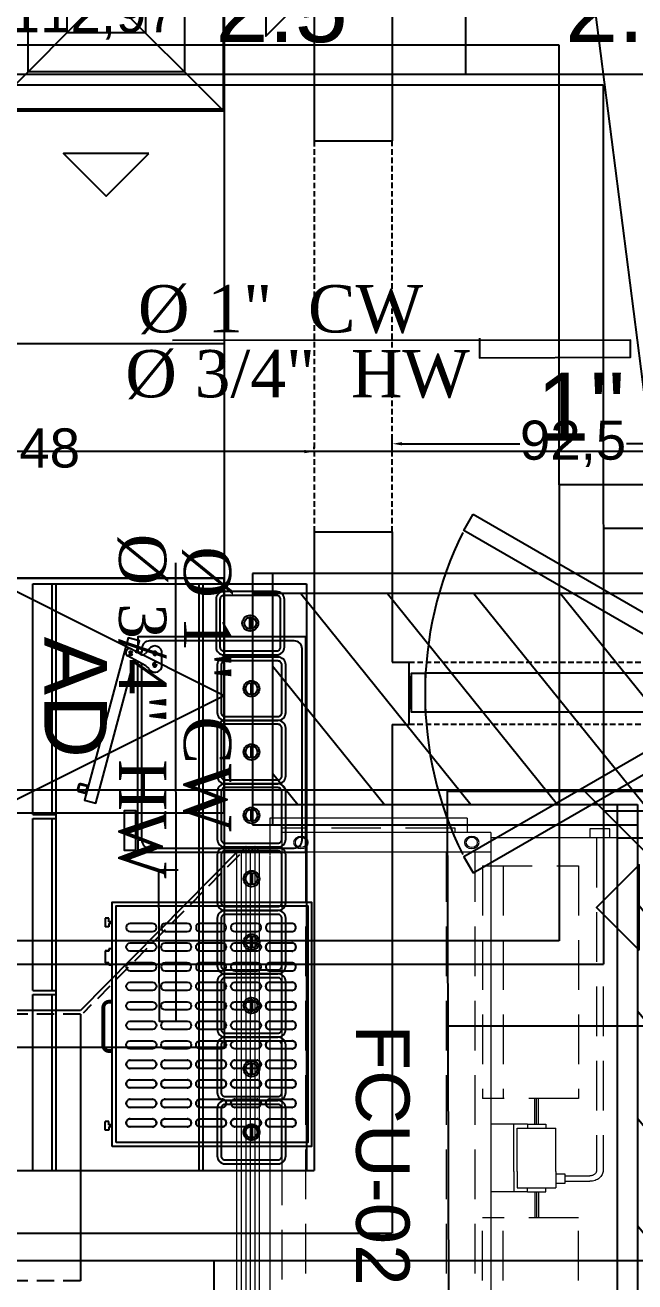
# Model space of a CAD drawing. Extents: x -2975 to 7327, y -1166 to 1029.
# Drawn here: x 851 to 1007, y 193.7 to 515.1 of the extents above; entities that cross this region are included whole.
import ezdxf

# ---------------------------------------------------------------- set-up
doc = ezdxf.new("R2010")
doc.units = 0
doc.header["$PDMODE"] = 34
for name, pattern in [('13032-XHV-L02-550$0$HIDDEN', [190, 127, -63]), ('DASHED', [0.75, 0.5, -0.25]), ('XR-Mince$0$Anchor Stor (Ground Floor Plan ) Xref$2$Retail Building ( Ground Floor ) Xref$0$HIDDEN', [0.375, 0.25, -0.125]), ('XR-Mince$0$B009-010 Leval 04 plans$0$Hidden', [7.14375, 4.7625, -2.38125]), ('XR-Mince$0$SMALLDASH', [0.1, 0.05, -0.05])]:
    doc.linetypes.add(name, pattern=pattern)
for name, color, linetype in [('-08-AC-SCD', 4, 'Continuous'), ('09029-L-BLOCK A0$0$FIN', 2, 'Continuous'), ('E-TEXT-LIGHTING', 7, 'Continuous'), ('HVAC Duct', 5, 'Continuous'), ('M-FIRE FIGHTING-1.5 INCH', 1, 'Continuous'), ('M-FIRE FIGHTING-2 INCH', 1, 'Continuous'), ('M-HVAC-BLUE', 5, 'Continuous'), ('M-PLUMBING-DRAIN-2 INCH', 6, 'Continuous'), ('M-PLUMBING-HWS-0.75 INCH', 1, 'Continuous'), ('XR-Mince$0$ceiling', 149, 'Continuous'), ('XR-Mince$0$EL', 8, 'Continuous'), ('XR-Mince$0$EQUIP', 15, 'Continuous'), ('XR-Mince$0$EQUIP2', 15, 'Continuous'), ('XR-Mince$0$EQUIPMENTS', 15, 'Continuous'), ('XR-Mince$0$fur dashed', 15, 'XR-Mince$0$Anchor Stor (Ground Floor Plan ) Xref$2$Retail Building ( Ground Floor ) Xref$0$HIDDEN'), ('XR-Mince$0$NEW ARCH', 8, 'Continuous'), ('XR-Mince$0$new wall', 8, 'Continuous'), ('XR-Mince$0$TAXT', 8, 'Continuous')]:
    doc.layers.add(name, color=color, linetype=linetype)
for name, color, linetype, lineweight in [('13032-XHV-L02-550$0$H-EQPM', 231, 'Continuous', 20), ('13032-XHV-L02-550$0$H-EQPM-HIDE', 54, '13032-XHV-L02-550$0$HIDDEN', 5), ('H', 7, 'Continuous', 13)]:
    doc.layers.add(name, color=color, linetype=linetype, lineweight=lineweight)
doc.styles.get("Standard").update_dxf_attribs({"font": 'arial.ttf'})
doc.styles.add('Value frame$0$Standard', font='times.ttf')
doc.dimstyles.new('ISO-25', dxfattribs={"dimtxt": 10, "dimasz": 2.5, "dimexe": 1.25, "dimexo": 0.625, "dimtad": 0, "dimtxsty": 'Standard', "dimcen": 2.5, "dimadec": 0, "dimazin": 0, "dimtfac": 1, "dimtix": 1, "dimtmove": 0, "dimatfit": 3, "dimfxl": 1, "dimarcsym": 0})

# ---------------------------------------------------------------- blocks, each defined once
blk = doc.blocks.new('XR-Mince$0$e')
at = {"layer": 'XR-Mince$0$EL'}
for p, q in [((82.4531, 18.3967), (81.5356, 18.3967)), ((82.4531, 18.2967), (81.5356, 18.2967))]:
    blk.add_line(p, q, dxfattribs=at)
for points in [[(81.6585, 18.8031), (82.4531, 18.3444), (82.4292, 18.3031), (81.6347, 18.7618)], [(81.4944, 18.3067), (81.5004, 18.3067), (81.5004, 18.3867), (81.4944, 18.3867)], [(81.5356, 18.3967), (81.5356, 18.2967), (81.5004, 18.2967), (81.5004, 18.3967)], [(81.6585, 17.8857), (82.4531, 18.3444), (82.4292, 18.3857), (81.6347, 17.927)], [(82.4883, 18.3967), (82.4883, 18.2967), (82.4531, 18.2967), (82.4531, 18.3967)], [(82.4883, 18.3067), (82.4944, 18.3067), (82.4944, 18.3867), (82.4883, 18.3867)]]:
    blk.add_lwpolyline(points, close=True, dxfattribs=at)
blk.add_arc((82.4631, 18.3444), 0.9278, 153.6523, 206.3477, dxfattribs=at)
blk = doc.blocks.new('XR-Mince$0$ceiling')
at = {"layer": 'XR-Mince$0$ceiling', "linetype": 'Continuous'}
for p, q in [((-7610.61, -15772.24), (-7430.61, -15772.24)), ((-7610.46, -15832.24), (-7430.46, -15832.24)), ((-7790.31, -15892.24), (-7430.31, -15892.24))]:
    blk.add_line(p, q, dxfattribs=at)
at = {"layer": 'XR-Mince$0$ceiling', "linetype": 'Continuous', "elevation": 0}
blk.add_lwpolyline([(-7667.77, -15510.85), (-7667.77, -15837.75)], dxfattribs=at)
at = {"layer": 'XR-Mince$0$ceiling', "linetype": 'Continuous'}
for points in [[(-8207.77, -15597.75), (-7667.77, -15597.75)], [(-8207.77, -15657.75), (-7667.77, -15657.75)], [(-8207.77, -15717.75), (-7667.77, -15717.75)], [(-7609.7, -16132.69), (-7610.61, -15772.24)], [(-8207.77, -15777.75), (-7667.77, -15777.75)], [(-8207.77, -15837.75), (-7667.77, -15837.75)], [(-7669.7, -16132.84), (-7670.31, -15892.24)]]:
    blk.add_lwpolyline(points, dxfattribs=at)
blk = doc.blocks.new('XR-Mince$0$GN1 6')
for p, q in [((36971.3447, 6519.6987), (36971.3745, 6519.6987)), ((36971.3447, 6519.6946), (36971.3745, 6519.6946))]:
    blk.add_line(p, q)
for points in [[(36971.2986, 6519.6091), (36971.4206, 6519.6091, 0.414214), (36971.4406, 6519.6291), (36971.4406, 6519.7641, 0.414214), (36971.4206, 6519.7841), (36971.2986, 6519.7841, 0.414214), (36971.2786, 6519.7641), (36971.2786, 6519.6291, 0.414214)], [(36971.2986, 6519.6191), (36971.4206, 6519.6191, 0.414214), (36971.4306, 6519.6291), (36971.4306, 6519.7641, 0.414214), (36971.4206, 6519.7741), (36971.2986, 6519.7741, 0.414214), (36971.2886, 6519.7641), (36971.2886, 6519.6291, 0.414214)]]:
    blk.add_lwpolyline(points, format="xyb", close=True)
for radius in [0.0203, 0.0151]:
    blk.add_circle((36971.3596, 6519.6966), radius)
blk = doc.blocks.new('XR-Mince$0$Ref UNC 150')
for p, q in [((104.918, 14.2096, 0), (104.218, 14.2096, 0)), ((104.218, 12.7096, 0), (104.218, 14.2096, 0)), ((104.483, 12.7096, 0), (104.483, 14.2096, 0)), ((104.493, 12.7096, 0), (104.493, 14.2096, 0)), ((104.858, 14.2096, 0), (104.858, 12.7096, 0)), ((104.868, 14.2096, 0), (104.868, 13.7596, 0)), ((104.918, 14.2096, 0), (104.918, 13.7596, 0)), ((104.918, 13.7596, 0), (104.858, 13.7596, 0)), ((104.918, 13.7496, 0), (104.858, 13.7496, 0)), ((104.868, 13.7496, 0), (104.868, 13.3096, 0)), ((104.918, 13.7496, 0), (104.918, 13.3096, 0)), ((104.918, 13.3096, 0), (104.858, 13.3096, 0)), ((104.918, 13.2996, 0), (104.858, 13.2996, 0)), ((104.868, 13.2996, 0), (104.868, 12.7096, 0)), ((104.918, 13.2996, 0), (104.918, 12.7096, 0)), ((104.918, 12.7096, 0), (104.218, 12.7096, 0))]:
    blk.add_line(p, q)
at = {"rotation": 90}
for p in [(6624.055, -36957.2479, 0), (6624.055, -36957.4099, 0), (6624.055, -36957.5719, 0), (6624.055, -36957.7339, 0), (6624.055, -36957.8959, 0), (6624.055, -36958.0579, 0), (6624.055, -36958.2199, 0), (6624.055, -36958.3819, 0), (6624.0582, -36958.5494, 0)]:
    blk.add_blockref('XR-Mince$0$GN1 6', p, dxfattribs=at)
blk = doc.blocks.new('XR-Mince$0$salamander')
for p, q in [((-294.5417, -9.189), (-294.5417, -9.1978)), ((-294.5329, -9.189), (-294.5417, -9.189)), ((-294.5329, -9.1801), (-294.5329, -9.189)), ((-294.5285, -9.1801), (-294.5285, -9.189)), ((-294.5285, -9.189), (-294.5197, -9.189)), ((-294.5197, -9.189), (-294.5197, -9.1978)), ((-294.1198, -9.1801), (-294.1198, -9.189)), ((-294.1198, -9.189), (-294.1139, -9.189)), ((-294.1139, -9.189), (-294.1139, -9.1978)), ((-294.0777, -9.189), (-294.0836, -9.189)), ((-294.0836, -9.189), (-294.0836, -9.1978)), ((-294.0777, -9.1801), (-294.0777, -9.189)), ((-294.0133, -9.189), (-294.0221, -9.189)), ((-294.0221, -9.189), (-294.0221, -9.1978)), ((-294.0133, -9.1801), (-294.0133, -9.189)), ((-294.0089, -9.1801), (-294.0089, -9.189)), ((-294.0089, -9.189), (-294, -9.189)), ((-294, -9.189), (-294, -9.1978)), ((-294.5417, -9.1978), (-294.5197, -9.1978)), ((-294.0836, -9.1978), (-294.1139, -9.1978)), ((-294, -9.1978), (-294.0221, -9.1978))]:
    blk.add_line(p, q)
at = {"ltscale": 0.2}
for points in [[(-294.5834, -9.1801), (-293.9584, -9.1801), (-293.9584, -8.6701), (-294.5834, -8.6701)], [(-294.5734, -9.1701), (-293.9684, -9.1701), (-293.9684, -8.6801), (-294.5734, -8.6801)]]:
    blk.add_lwpolyline(points, close=True, dxfattribs=at)
for points in [[(-294.5335, -8.777, 0.966507), (-294.5125, -8.777), (-294.5125, -8.7203, 0.966507), (-294.5335, -8.7203)], [(-294.4836, -8.777, 0.966507), (-294.4626, -8.777), (-294.4626, -8.7203, 0.966507), (-294.4836, -8.7203)], [(-294.4337, -8.777, 0.966507), (-294.4127, -8.777), (-294.4127, -8.7203, 0.966507), (-294.4337, -8.7203)], [(-294.3839, -8.777, 0.966507), (-294.3629, -8.777), (-294.3629, -8.7203, 0.966507), (-294.3839, -8.7203)], [(-294.334, -8.777, 0.966507), (-294.313, -8.777), (-294.313, -8.7203, 0.966507), (-294.334, -8.7203)], [(-294.2842, -8.777, 0.966507), (-294.2631, -8.777), (-294.2631, -8.7203, 0.966507), (-294.2842, -8.7203)], [(-294.2343, -8.777, 0.966507), (-294.2133, -8.777), (-294.2133, -8.7203, 0.966507), (-294.2343, -8.7203)], [(-294.1844, -8.777, 0.966507), (-294.1634, -8.777), (-294.1634, -8.7203, 0.966507), (-294.1844, -8.7203)], [(-294.1136, -8.777, -0.966507), (-294.1346, -8.777), (-294.1346, -8.7203, -0.966507), (-294.1136, -8.7203)], [(-294.0839, -8.777, 0.966507), (-294.0629, -8.777), (-294.0629, -8.7203, 0.966507), (-294.0839, -8.7203)], [(-294.013, -8.777, -0.966507), (-294.034, -8.777), (-294.034, -8.7203, -0.966507), (-294.013, -8.7203)], [(-294.5335, -8.8663, 0.966507), (-294.5125, -8.8663), (-294.5125, -8.8096, 0.966507), (-294.5335, -8.8096)], [(-294.4836, -8.8663, 0.966507), (-294.4626, -8.8663), (-294.4626, -8.8096, 0.966507), (-294.4836, -8.8096)], [(-294.4337, -8.8663, 0.966507), (-294.4127, -8.8663), (-294.4127, -8.8096, 0.966507), (-294.4337, -8.8096)], [(-294.3839, -8.8663, 0.966507), (-294.3629, -8.8663), (-294.3629, -8.8096, 0.966507), (-294.3839, -8.8096)], [(-294.334, -8.8663, 0.966507), (-294.313, -8.8663), (-294.313, -8.8096, 0.966507), (-294.334, -8.8096)], [(-294.2842, -8.8663, 0.966507), (-294.2631, -8.8663), (-294.2631, -8.8096, 0.966507), (-294.2842, -8.8096)], [(-294.2343, -8.8663, 0.966507), (-294.2133, -8.8663), (-294.2133, -8.8096, 0.966507), (-294.2343, -8.8096)], [(-294.1844, -8.8663, 0.966507), (-294.1634, -8.8663), (-294.1634, -8.8096, 0.966507), (-294.1844, -8.8096)], [(-294.1136, -8.8663, -0.966507), (-294.1346, -8.8663), (-294.1346, -8.8096, -0.966507), (-294.1136, -8.8096)], [(-294.0839, -8.8663, 0.966507), (-294.0629, -8.8663), (-294.0629, -8.8096, 0.966507), (-294.0839, -8.8096)], [(-294.013, -8.8663, -0.966507), (-294.034, -8.8663), (-294.034, -8.8096, -0.966507), (-294.013, -8.8096)], [(-294.5335, -8.9556, 0.966507), (-294.5125, -8.9556), (-294.5125, -8.8988, 0.966507), (-294.5335, -8.8988)], [(-294.4836, -8.9556, 0.966507), (-294.4626, -8.9556), (-294.4626, -8.8988, 0.966507), (-294.4836, -8.8988)], [(-294.4337, -8.9556, 0.966507), (-294.4127, -8.9556), (-294.4127, -8.8988, 0.966507), (-294.4337, -8.8988)], [(-294.3839, -8.9556, 0.966507), (-294.3629, -8.9556), (-294.3629, -8.8988, 0.966507), (-294.3839, -8.8988)], [(-294.334, -8.9556, 0.966507), (-294.313, -8.9556), (-294.313, -8.8988, 0.966507), (-294.334, -8.8988)], [(-294.2842, -8.9556, 0.966507), (-294.2631, -8.9556), (-294.2631, -8.8988, 0.966507), (-294.2842, -8.8988)], [(-294.2343, -8.9556, 0.966507), (-294.2133, -8.9556), (-294.2133, -8.8988, 0.966507), (-294.2343, -8.8988)], [(-294.1844, -8.9556, 0.966507), (-294.1634, -8.9556), (-294.1634, -8.8988, 0.966507), (-294.1844, -8.8988)], [(-294.1136, -8.9556, -0.966507), (-294.1346, -8.9556), (-294.1346, -8.8988, -0.966507), (-294.1136, -8.8988)], [(-294.0839, -8.9556, 0.966507), (-294.0629, -8.9556), (-294.0629, -8.8988, 0.966507), (-294.0839, -8.8988)], [(-294.013, -8.9556, -0.966507), (-294.034, -8.9556), (-294.034, -8.8988, -0.966507), (-294.013, -8.8988)], [(-294.5335, -9.0449, 0.966507), (-294.5125, -9.0449), (-294.5125, -8.9881, 0.966507), (-294.5335, -8.9881)], [(-294.4836, -9.0449, 0.966507), (-294.4626, -9.0449), (-294.4626, -8.9881, 0.966507), (-294.4836, -8.9881)], [(-294.4337, -9.0449, 0.966507), (-294.4127, -9.0449), (-294.4127, -8.9881, 0.966507), (-294.4337, -8.9881)], [(-294.3839, -9.0449, 0.966507), (-294.3629, -9.0449), (-294.3629, -8.9881, 0.966507), (-294.3839, -8.9881)], [(-294.334, -9.0449, 0.966507), (-294.313, -9.0449), (-294.313, -8.9881, 0.966507), (-294.334, -8.9881)], [(-294.2842, -9.0449, 0.966507), (-294.2631, -9.0449), (-294.2631, -8.9881, 0.966507), (-294.2842, -8.9881)], [(-294.2343, -9.0449, 0.966507), (-294.2133, -9.0449), (-294.2133, -8.9881, 0.966507), (-294.2343, -8.9881)], [(-294.1844, -9.0449, 0.966507), (-294.1634, -9.0449), (-294.1634, -8.9881, 0.966507), (-294.1844, -8.9881)], [(-294.1136, -9.0449, -0.966507), (-294.1346, -9.0449), (-294.1346, -8.9881, -0.966507), (-294.1136, -8.9881)], [(-294.0839, -9.0449, 0.966507), (-294.0629, -9.0449), (-294.0629, -8.9881, 0.966507), (-294.0839, -8.9881)], [(-294.013, -9.0449, -0.966507), (-294.034, -9.0449), (-294.034, -8.9881, -0.966507), (-294.013, -8.9881)], [(-294.5335, -9.1341, 0.966507), (-294.5125, -9.1341), (-294.5125, -9.0774, 0.966507), (-294.5335, -9.0774)], [(-294.4836, -9.1341, 0.966507), (-294.4626, -9.1341), (-294.4626, -9.0774, 0.966507), (-294.4836, -9.0774)], [(-294.4337, -9.1341, 0.966507), (-294.4127, -9.1341), (-294.4127, -9.0774, 0.966507), (-294.4337, -9.0774)], [(-294.3839, -9.1341, 0.966507), (-294.3629, -9.1341), (-294.3629, -9.0774, 0.966507), (-294.3839, -9.0774)], [(-294.334, -9.1341, 0.966507), (-294.313, -9.1341), (-294.313, -9.0774, 0.966507), (-294.334, -9.0774)], [(-294.2842, -9.1341, 0.966507), (-294.2631, -9.1341), (-294.2631, -9.0774, 0.966507), (-294.2842, -9.0774)], [(-294.2343, -9.1341, 0.966507), (-294.2133, -9.1341), (-294.2133, -9.0774, 0.966507), (-294.2343, -9.0774)], [(-294.1844, -9.1341, 0.966507), (-294.1634, -9.1341), (-294.1634, -9.0774, 0.966507), (-294.1844, -9.0774)], [(-294.1136, -9.1341, -0.966507), (-294.1346, -9.1341), (-294.1346, -9.0774, -0.966507), (-294.1136, -9.0774)], [(-294.0839, -9.1341, 0.966507), (-294.0629, -9.1341), (-294.0629, -9.0774, 0.966507), (-294.0839, -9.0774)], [(-294.013, -9.1341, -0.966507), (-294.034, -9.1341), (-294.034, -9.0774, -0.966507), (-294.013, -9.0774)]]:
    blk.add_lwpolyline(points, format="xyb", close=True)
at = {"const_width": 0.01}
blk.add_lwpolyline([(-294.3394, -9.1801), (-294.3394, -9.1879, 0.414214), (-294.3244, -9.2029), (-294.2283, -9.2029, 0.414214), (-294.2133, -9.1879), (-294.2133, -9.1801)], format="xyb", dxfattribs=at)
blk = doc.blocks.new('XR-Mince$0$Micro')
at = {"layer": 'XR-Mince$0$EQUIP', "color": 5}
blk.add_lwpolyline([(-0.52, 0.43), (-0.55, 0.43), (-0.55, 0), (0, 0), (0, 0.43), (-0.04, 0.43)], dxfattribs=at)
at = {"layer": 'XR-Mince$0$EQUIP2', "color": 5, "linetype": 'Continuous'}
for p, q in [((-0.0743, 0.4096), (-0.0485, 0.4565)), ((-0.0428, 0.4434), (-0.0428, 0.4532)), ((-0.0408, 0.4434), (-0.0408, 0.4532)), ((-0.0343, 0.4589), (-0.0361, 0.46)), ((-0.52, 0.42), (-0.52, 0.43)), ((-0.515, 0.42), (-0.515, 0.43)), ((-0.045, 0.4224), (-0.031, 0.4466)), ((-0.04, 0.42), (-0.04, 0.43)), ((-0.0748, 0.3905), (-0.0699, 0.382)), ((-0.0731, 0.3915), (-0.0682, 0.383)), ((-0.0402, 0.3913), (-0.0451, 0.3828)), ((-0.0365, 0.4045), (-0.0436, 0.4116)), ((-0.0385, 0.3903), (-0.0434, 0.3818)), ((-0.077, 0.3685), (-0.0365, 0.3685))]:
    blk.add_line(p, q, dxfattribs=at)
at = {"layer": 'XR-Mince$0$EQUIP2', "color": 5, "linetype": 'XR-Mince$0$SMALLDASH', "ltscale": 0.5}
for p, q in [((-0.515, 0.43), (-0.063, 0.43)), ((-0.515, 0.42), (-0.0685, 0.42))]:
    blk.add_line(p, q, dxfattribs=at)
at = {"layer": 'XR-Mince$0$EQUIP2', "color": 5, "linetype": 'Continuous'}
for points in [[(-0.3795, 0.582), (-0.3891, 0.5845, 0.414214), (-0.3953, 0.581), (-0.4004, 0.5617), (-0.3811, 0.5565), (-0.3759, 0.5758, 0.414214)], [(-0.38, 0.58), (-0.3897, 0.5826, 0.414214), (-0.3933, 0.5805), (-0.398, 0.5631), (-0.3825, 0.559), (-0.3779, 0.5764, 0.414214)]]:
    blk.add_lwpolyline(points, format="xyb", close=True, dxfattribs=at)
blk.add_lwpolyline([(-0.0413, 0.4344), (-0.0097, 0.4259), (-0.0019, 0.4549), (-0.4173, 0.5662), (-0.425, 0.5372), (-0.0631, 0.4402)], dxfattribs=at)
blk.add_lwpolyline([(-0.545, 0.435), (-0.445, 0.435), (-0.445, 0.465), (-0.545, 0.465)], close=True, dxfattribs=at)
blk.add_lwpolyline([(-0.52, 0.42), (-0.52, 0.42, 0.414214), (-0.54, 0.4), (-0.54, 0.03, 0.414214), (-0.52, 0.01), (-0.03, 0.01, 0.414214), (-0.01, 0.03), (-0.01, 0.4, 0.414214), (-0.03, 0.42), (-0.04, 0.42)], format="xyb", dxfattribs=at)
for centre, radius, start, end in [((-0.0406, 0.4522), 0.009, 60, 151.2147), ((-0.0418, 0.4483), 0.005, 101.537, 258.463), ((-0.0418, 0.4483), 0.005, 281.537, 78.463), ((-0.0388, 0.4511), 0.009, 330, 60), ((-0.0372, 0.4179), 0.009, 150, 225), ((-0.0721, 0.3862), 0.0184, 119.6404, 254.4238), ((-0.0918, 0.4192), 0.02, 301.9929, 331.2147), ((-0.0715, 0.3867), 0.005, 131.537, 288.463), ((-0.0715, 0.3867), 0.005, 311.537, 108.463), ((-0.0418, 0.3865), 0.005, 71.537, 228.463), ((-0.0418, 0.3865), 0.005, 251.537, 48.463), ((-0.0418, 0.3865), 0.0187, 286.2588, 73.7511)]:
    blk.add_arc(centre, radius, start, end, dxfattribs=at)
blk = doc.blocks.new('XR-Mince$0$Equipment')
at = {"layer": 'XR-Mince$0$EQUIPMENTS', "linetype": 'ByBlock'}
for p, q in [((852.99, 313.17, 0), (852.99, 372.17, 0)), ((852.99, 372.17, 0), (922.99, 372.17, 0)), ((857.99, 313.17, 0), (857.99, 372.17, 0)), ((858.99, 222.17, 0), (858.99, 372.17, 0)), ((895.49, 372.17, 0), (895.49, 222.17, 0)), ((896.49, 372.17, 0), (896.49, 222.17, 0)), ((876.98, 355.18), (876.88, 355)), ((881.92, 351.19), (877.22, 353.77)), ((878.53, 354.53), (877.55, 354.53)), ((878.53, 354.33), (877.55, 354.33)), ((880.63, 354.11), (878.21, 355.51)), ((880.87, 354.61), (879.87, 354.61)), ((882.42, 354.96), (881.72, 354.26)), ((883.75, 354.59), (884.59, 354.1)), ((883.85, 354.77), (884.69, 354.28)), ((886.02, 350.91), (886.02, 354.96)), ((879.87, 307.11), (879.87, 352.31)), ((880.87, 307.11), (880.87, 351.76)), ((883.72, 351.3), (884.57, 351.79)), ((883.82, 351.13), (884.67, 351.62)), ((852.99, 313.17, 0), (858.99, 313.17, 0)), ((852.99, 268.17, 0), (852.99, 312.17, 0)), ((852.99, 312.17, 0), (858.99, 312.17, 0)), ((857.99, 268.17, 0), (857.99, 312.17, 0)), ((880.87, 307.11), (879.87, 307.11)), ((880.87, 306.61), (879.87, 306.61)), ((871.55, 286.65, 0), (871.55, 284.44, 0)), ((872.43, 286.65, 0), (871.55, 286.65, 0)), ((872.43, 285.77, 0), (872.43, 286.65, 0)), ((872.43, 284.44, 0), (871.55, 284.44, 0)), ((873.32, 285.77, 0), (872.43, 285.77, 0)), ((873.32, 285.33, 0), (872.43, 285.33, 0)), ((872.43, 285.33, 0), (872.43, 284.44, 0)), ((872.43, 278.3, 0), (871.55, 278.3, 0)), ((871.55, 278.3, 0), (871.55, 275.26, 0)), ((873.32, 278.89, 0), (872.43, 278.89, 0)), ((872.43, 278.89, 0), (872.43, 278.3, 0)), ((872.43, 275.26, 0), (871.55, 275.26, 0)), ((872.43, 274.67, 0), (872.43, 275.26, 0)), ((873.32, 274.67, 0), (872.43, 274.67, 0)), ((852.99, 268.17, 0), (858.99, 268.17, 0)), ((852.99, 267.17, 0), (858.99, 267.17, 0)), ((852.99, 222.17, 0), (852.99, 267.17, 0)), ((857.99, 222.17, 0), (857.99, 267.17, 0))]:
    blk.add_line(p, q, dxfattribs=at)
for points in [[(879.43, 354.48), (880.28, 357.64), (877.38, 358.42), (866.25, 316.88), (869.15, 316.11), (878.85, 352.3)], [(879.87, 306.61), (879.87, 303.61), (922.87, 303.61), (922.87, 358.61), (879.87, 358.61), (879.87, 354.61)]]:
    blk.add_lwpolyline(points, dxfattribs=at)
for points in [[(880.87, 306.61), (880.87, 306.61, 0.414214), (882.87, 304.61), (919.87, 304.61, 0.414214), (921.87, 306.61), (921.87, 355.61, 0.414214), (919.87, 357.61), (882.87, 357.61, 0.414214), (880.87, 355.61), (880.87, 354.61)], [(873.32, 252.71), (872.54, 252.71, -0.414214), (871.04, 254.21), (871.04, 263.82, -0.414214), (872.54, 265.32), (873.32, 265.32)]]:
    blk.add_lwpolyline(points, format="xyb", dxfattribs=at)
for points in [[(864.68, 320.66), (864.42, 319.7, 0.414214), (864.77, 319.09), (866.7, 318.57), (867.22, 320.5), (865.29, 321.02, 0.414214)], [(864.87, 320.61), (864.61, 319.65, 0.414214), (864.82, 319.28), (866.56, 318.81), (866.98, 320.36), (865.24, 320.82, 0.414214)], [(877.92, 285.35, 0.966507), (877.92, 283.25), (883.59, 283.25, 0.966507), (883.59, 285.35)], [(886.84, 285.35, 0.966507), (886.84, 283.25), (892.52, 283.25, 0.966507), (892.52, 285.35)], [(895.77, 285.35, 0.966507), (895.77, 283.25), (901.45, 283.25, 0.966507), (901.45, 285.35)], [(904.7, 285.35, 0.966507), (904.7, 283.25), (910.37, 283.25, 0.966507), (910.37, 285.35)], [(877.92, 278.26, -0.966507), (877.92, 280.36), (883.59, 280.36, -0.966507), (883.59, 278.26)], [(886.84, 278.26, -0.966507), (886.84, 280.36), (892.52, 280.36, -0.966507), (892.52, 278.26)], [(895.77, 278.26, -0.966507), (895.77, 280.36), (901.45, 280.36, -0.966507), (901.45, 278.26)], [(904.7, 278.26, -0.966507), (904.7, 280.36), (910.37, 280.36, -0.966507), (910.37, 278.26)], [(877.92, 275.3, 0.966507), (877.92, 273.2), (883.59, 273.2, 0.966507), (883.59, 275.3)], [(886.84, 275.3, 0.966507), (886.84, 273.2), (892.52, 273.2, 0.966507), (892.52, 275.3)], [(895.77, 275.3, 0.966507), (895.77, 273.2), (901.45, 273.2, 0.966507), (901.45, 275.3)], [(904.7, 275.3, 0.966507), (904.7, 273.2), (910.37, 273.2, 0.966507), (910.37, 275.3)], [(877.92, 268.21, -0.966507), (877.92, 270.31), (883.59, 270.31, -0.966507), (883.59, 268.21)], [(886.84, 268.21, -0.966507), (886.84, 270.31), (892.52, 270.31, -0.966507), (892.52, 268.21)], [(895.77, 268.21, -0.966507), (895.77, 270.31), (901.45, 270.31, -0.966507), (901.45, 268.21)], [(904.7, 268.21, -0.966507), (904.7, 270.31), (910.37, 270.31, -0.966507), (910.37, 268.21)], [(877.92, 263.22, -0.966507), (877.92, 265.33), (883.59, 265.33, -0.966507), (883.59, 263.22)], [(886.84, 263.22, -0.966507), (886.84, 265.33), (892.52, 265.33, -0.966507), (892.52, 263.22)], [(895.77, 263.22, -0.966507), (895.77, 265.33), (901.45, 265.33, -0.966507), (901.45, 263.22)], [(904.7, 263.22, -0.966507), (904.7, 265.33), (910.37, 265.33, -0.966507), (910.37, 263.22)], [(877.92, 258.24, -0.966507), (877.92, 260.34), (883.59, 260.34, -0.966507), (883.59, 258.24)], [(886.84, 258.24, -0.966507), (886.84, 260.34), (892.52, 260.34, -0.966507), (892.52, 258.24)], [(895.77, 258.24, -0.966507), (895.77, 260.34), (901.45, 260.34, -0.966507), (901.45, 258.24)], [(904.7, 258.24, -0.966507), (904.7, 260.34), (910.37, 260.34, -0.966507), (910.37, 258.24)], [(877.92, 253.25, -0.966507), (877.92, 255.35), (883.59, 255.35, -0.966507), (883.59, 253.25)], [(886.84, 253.25, -0.966507), (886.84, 255.35), (892.52, 255.35, -0.966507), (892.52, 253.25)], [(895.77, 253.25, -0.966507), (895.77, 255.35), (901.45, 255.35, -0.966507), (901.45, 253.25)], [(904.7, 253.25, -0.966507), (904.7, 255.35), (910.37, 255.35, -0.966507), (910.37, 253.25)]]:
    blk.add_lwpolyline(points, format="xyb", close=True, dxfattribs=at)
blk.add_lwpolyline([(879.37, 304.11), (879.37, 314.11), (876.37, 314.11), (876.37, 304.11)], close=True, dxfattribs=at)
at = {"layer": 'XR-Mince$0$EQUIPMENTS', "linetype": 'ByBlock', "elevation": 0}
for points in [[(873.32, 228.31), (873.32, 290.81), (924.32, 290.81), (924.32, 228.31)], [(874.32, 229.31), (874.32, 289.81), (923.32, 289.81), (923.32, 229.31)]]:
    blk.add_lwpolyline(points, close=True, dxfattribs=at)
at = {"layer": 'XR-Mince$0$EQUIPMENTS', "linetype": 'ByBlock'}
for centre, radius, start, end in [((877.66, 354.55), 0.9, 150, 241.2147), ((877.76, 354.73), 0.9, 60, 150), ((878.04, 354.43), 0.5, 11.537, 168.463), ((878.04, 354.43), 0.5, 191.537, 348.463), ((881.08, 354.89), 0.9, 240, 315), ((884.22, 354.43), 1.87, 16.2588, 163.7511), ((884.22, 354.43), 0.5, 161.537, 318.463), ((884.22, 354.43), 0.5, 341.537, 138.463), ((880.95, 349.43), 2, 31.9929, 61.2147), ((884.25, 351.4), 1.84, 209.6404, 344.4238), ((884.2, 351.46), 0.5, 41.537, 198.463), ((884.2, 351.46), 0.5, 221.537, 18.463)]:
    blk.add_arc(centre, radius, start, end, dxfattribs=at)
at = {"layer": 'XR-Mince$0$EQUIPMENTS', "linetype": 'ByBlock', "yscale": 100, "zscale": 100}
for name, p, xscale, rotation in [('XR-Mince$0$Ref UNC 150', (11344.79, 1643.14, 0), 100, 180), ('XR-Mince$0$GN1 6', (-651061.03, 3697498.08, 0), 100, 270), ('XR-Mince$0$Micro', (922.87, 358.61), 100, 89.99999999999997), ('XR-Mince$0$GN1 6', (-651060.71, 3697481.33, 0), 100, 270), ('XR-Mince$0$GN1 6', (-651060.71, 3697465.13, 0), 100, 270), ('XR-Mince$0$GN1 6', (-651060.71, 3697448.93, 0), 100, 270), ('XR-Mince$0$GN1 6', (-651060.71, 3697432.73, 0), 100, 270), ('XR-Mince$0$salamander', (1791.33, 29686.65, 0), -100, 270), ('XR-Mince$0$GN1 6', (-651060.71, 3697416.53, 0), 100, 270), ('XR-Mince$0$GN1 6', (-651060.71, 3697400.33, 0), 100, 270), ('XR-Mince$0$GN1 6', (-651060.71, 3697384.13, 0), 100, 270)]:
    blk.add_blockref(name, p, dxfattribs=dict(at, xscale=xscale, rotation=rotation))
blk = doc.blocks.new('XR-Mince')
at = {"layer": 'XR-Mince$0$NEW ARCH', "linetype": 'XR-Mince$0$B009-010 Leval 04 plans$0$Hidden', "ltscale": 0.3, "elevation": 0}
for points in [[(924.96, 485.49), (924.96, 385.49)], [(944.96, 385.49), (944.96, 485.49)]]:
    blk.add_lwpolyline(points, dxfattribs=at)
at = {"layer": 'XR-Mince$0$NEW ARCH', "linetype": 'XR-Mince$0$B009-010 Leval 04 plans$0$Hidden', "ltscale": 0.3}
for points in [[(949.24, 352.18), (1049.24, 352.18)], [(1049.24, 336.18), (949.24, 336.18)]]:
    blk.add_lwpolyline(points, dxfattribs=at)
at = {"layer": 'XR-Mince$0$new wall'}
for p, q in [((944.96, 725.6, 0), (944.96, 485.49, 0)), ((924.96, 705.6, 0), (924.96, 485.49, 0)), ((924.96, 485.49, 0), (944.96, 485.49, 0)), ((924.96, 385.49, 0), (924.96, 222.17, 0)), ((924.96, 385.49, 0), (944.96, 385.49, 0)), ((944.96, 385.49, 0), (944.96, 352.18, 0)), ((944.96, 365.49, 0), (944.96, 352.18, 0)), ((944.96, 352.18), (949.24, 352.18)), ((949.24, 352.18), (949.24, 336.18)), ((944.96, 336.18, 0), (944.96, 206.17, 0)), ((944.96, 336.18), (949.24, 336.18)), ((673.74, 222.17), (924.96, 222.17)), ((744.13, 206.17), (944.96, 206.17))]:
    blk.add_line(p, q, dxfattribs=at)
at = {"layer": 'XR-Mince$0$EL', "xscale": 100, "yscale": 100, "zscale": 100}
blk.add_blockref('XR-Mince$0$e', (-7200.19, -1490.31), dxfattribs=at)
at = {"layer": 'XR-Mince$0$ceiling', "linetype": 'Continuous'}
blk.add_blockref('XR-Mince$0$ceiling', (8569.73, 16091.42), dxfattribs=at)
at = {"layer": 'XR-Mince$0$fur dashed'}
for p, q in [((922.99, 372.17, 0), (922.99, 222.17, 0)), ((924.96, 365.49, 0), (924.96, 349.31, 0)), ((924.96, 365.49, 0), (924.96, 349.31, 0)), ((872.43, 234.68, 0), (871.55, 234.68, 0)), ((871.55, 232.48, 0), (871.55, 234.68, 0)), ((872.43, 233.8, 0), (872.43, 234.68, 0)), ((872.43, 232.48, 0), (871.55, 232.48, 0)), ((873.32, 233.8, 0), (872.43, 233.8, 0)), ((872.43, 233.36, 0), (872.43, 232.48, 0)), ((873.32, 233.36, 0), (872.43, 233.36, 0)), ((852.99, 222.17, 0), (922.99, 222.17, 0))]:
    blk.add_line(p, q, dxfattribs=at)
for points in [[(913.63, 285.35, 0.966507), (913.63, 283.25), (919.3, 283.25, 0.966507), (919.3, 285.35)], [(913.63, 278.26, -0.966507), (913.63, 280.36), (919.3, 280.36, -0.966507), (919.3, 278.26)], [(913.63, 275.3, 0.966507), (913.63, 273.2), (919.3, 273.2, 0.966507), (919.3, 275.3)], [(913.63, 268.21, -0.966507), (913.63, 270.31), (919.3, 270.31, -0.966507), (919.3, 268.21)], [(913.63, 263.22, -0.966507), (913.63, 265.33), (919.3, 265.33, -0.966507), (919.3, 263.22)], [(913.63, 258.24, -0.966507), (913.63, 260.34), (919.3, 260.34, -0.966507), (919.3, 258.24)], [(913.63, 253.25, -0.966507), (913.63, 255.35), (919.3, 255.35, -0.966507), (919.3, 253.25)], [(877.92, 248.26, -0.966507), (877.92, 250.37), (883.59, 250.37, -0.966507), (883.59, 248.26)], [(886.84, 248.26, -0.966507), (886.84, 250.37), (892.52, 250.37, -0.966507), (892.52, 248.26)], [(895.77, 248.26, -0.966507), (895.77, 250.37), (901.45, 250.37, -0.966507), (901.45, 248.26)], [(904.7, 248.26, -0.966507), (904.7, 250.37), (910.37, 250.37, -0.966507), (910.37, 248.26)], [(913.63, 248.26, -0.966507), (913.63, 250.37), (919.3, 250.37, -0.966507), (919.3, 248.26)], [(877.92, 243.28, -0.966507), (877.92, 245.38), (883.59, 245.38, -0.966507), (883.59, 243.28)], [(886.84, 243.28, -0.966507), (886.84, 245.38), (892.52, 245.38, -0.966507), (892.52, 243.28)], [(895.77, 243.28, -0.966507), (895.77, 245.38), (901.45, 245.38, -0.966507), (901.45, 243.28)], [(904.7, 243.28, -0.966507), (904.7, 245.38), (910.37, 245.38, -0.966507), (910.37, 243.28)], [(913.63, 243.28, -0.966507), (913.63, 245.38), (919.3, 245.38, -0.966507), (919.3, 243.28)], [(877.92, 238.29, -0.966507), (877.92, 240.39), (883.59, 240.39, -0.966507), (883.59, 238.29)], [(886.84, 238.29, -0.966507), (886.84, 240.39), (892.52, 240.39, -0.966507), (892.52, 238.29)], [(895.77, 238.29, -0.966507), (895.77, 240.39), (901.45, 240.39, -0.966507), (901.45, 238.29)], [(904.7, 238.29, -0.966507), (904.7, 240.39), (910.37, 240.39, -0.966507), (910.37, 238.29)], [(913.63, 238.29, -0.966507), (913.63, 240.39), (919.3, 240.39, -0.966507), (919.3, 238.29)], [(877.92, 233.31, -0.966507), (877.92, 235.41), (883.59, 235.41, -0.966507), (883.59, 233.31)], [(886.84, 233.31, -0.966507), (886.84, 235.41), (892.52, 235.41, -0.966507), (892.52, 233.31)], [(895.77, 233.31, -0.966507), (895.77, 235.41), (901.45, 235.41, -0.966507), (901.45, 233.31)], [(904.7, 233.31, -0.966507), (904.7, 235.41), (910.37, 235.41, -0.966507), (910.37, 233.31)], [(913.63, 233.31, -0.966507), (913.63, 235.41), (919.3, 235.41, -0.966507), (919.3, 233.31)]]:
    blk.add_lwpolyline(points, format="xyb", close=True, dxfattribs=at)
at = {"layer": 'XR-Mince$0$fur dashed', "xscale": 100, "yscale": 100, "zscale": 100, "rotation": 270}
blk.add_blockref('XR-Mince$0$GN1 6', (-651060.71, 3697367.93, 0), dxfattribs=at)
at = {"layer": 'XR-Mince$0$TAXT'}
blk.add_blockref('XR-Mince$0$Equipment', (0, 0), dxfattribs=at)
blk = doc.blocks.new('A$C1A5F48AB')
at = {"layer": '13032-XHV-L02-550$0$H-EQPM', "color": 7}
for p, q in [((-2801.6, -7759.8), (-1291.7, -7759.8)), ((-1291.7, -7816.9), (-1291.7, -7759.8)), ((-1301.1, -7786.5), (-2888.4, -7786.5)), ((-1204.9, -7786.5), (-1299.1, -7786.5)), ((-1204.9, -8290.9), (-1204.9, -7786.5)), ((-1241.4, -7816.9), (-1301.1, -7816.9)), ((-1291.7, -8351.6), (-1291.7, -7816.9)), ((-1241.4, -8351.6), (-1241.4, -7816.9)), ((-1204.9, -8290.9), (-1241.4, -8290.9)), ((-1241.4, -8351.6), (-2851.9, -8351.6)), ((-1255.1, -8674.8), (-1255.1, -8351.6)), ((-1231.7, -8604.6), (-1255.1, -8604.6)), ((-1231.7, -8656.4), (-1231.7, -8604.6)), ((-1255.1, -8674.8), (-2838.1, -8674.8)), ((-1255.1, -8656.4), (-1231.7, -8656.4))]:
    blk.add_line(p, q, dxfattribs=at)
at = {"layer": '13032-XHV-L02-550$0$H-EQPM', "color": 7, "extrusion": (0, 0, -1)}
for centre, major_axis, start_param, end_param in [((-1266.6, -7865.7), (0, -18.9), 4.712389, 10.995574), ((-1266.6, -7865.7), (0, -15), 4.712389, 10.995574), ((-1266.6, -8302.8), (0, -18.9), -1.570796, 4.712389), ((-1266.6, -8302.8), (0, -15), 4.712389, 10.995574)]:
    blk.add_ellipse(centre, major_axis=major_axis, ratio=0.82762, start_param=start_param, end_param=end_param, dxfattribs=at)
at = {"layer": '13032-XHV-L02-550$0$H-EQPM-HIDE', "color": 7, "linetype": 'Continuous'}
for p, q in [((-2801.6, -7702.1), (-1291.7, -7702.1)), ((-1291.7, -7713.7), (-1291.7, -7702.1)), ((-2816.8, -7725.2), (-1276.5, -7725.2)), ((-2801.6, -7713.7), (-1291.7, -7713.7)), ((-2801.6, -7736.7), (-1291.7, -7736.7)), ((-1291.7, -7713.7), (-1276.5, -7725.2)), ((-1276.5, -7725.2), (-1291.7, -7736.7)), ((-1291.7, -7736.7), (-1276.5, -7748.3)), ((-2816.8, -7748.3), (-1276.5, -7748.3)), ((-1276.5, -7748.3), (-1291.7, -7759.8))]:
    blk.add_line(p, q, dxfattribs=at)
at = {"layer": '13032-XHV-L02-550$0$H-EQPM-HIDE', "color": 7, "linetype": '13032-XHV-L02-550$0$HIDDEN'}
for p, q in [((-1307, -7816.9), (-2781.2, -7816.9)), ((-1230, -7816.9), (-1241.4, -7816.9)), ((-1230, -8260.5), (-1230, -7816.9)), ((-1291.7, -7877.7), (-2801.6, -7877.7)), ((-1291.7, -8237.1), (-2801.6, -8237.1)), ((-1241.4, -8260.5), (-1230, -8260.5)), ((-1291.7, -8310.6), (-2801.6, -8310.6)), ((-2766.7, -8330.2), (-2226.3, -8330.2)), ((-2226.3, -8575.6), (-2226.3, -8330.2)), ((-2160.4, -8445.1), (-2160.4, -8351.6)), ((-1986.9, -8445.1), (-1986.9, -8351.6)), ((-1921, -8575.6), (-1921, -8330.2)), ((-1326.6, -8330.2), (-1921, -8330.2)), ((-1326.6, -8330.2), (-1326.6, -8575.6)), ((-2766.7, -8383.2), (-2226.3, -8383.2)), ((-1326.6, -8383.2), (-1921, -8383.2)), ((-2108.3, -8410), (-2160.4, -8410)), ((-2150, -8419.2), (-2150, -8518.1)), ((-2108.3, -8419.2), (-2150, -8419.2)), ((-2108.3, -8410), (-1986.9, -8410)), ((-2108.3, -8419.2), (-1997.3, -8419.2)), ((-1997.3, -8419.2), (-1997.3, -8518.1)), ((-2160.4, -8445.1), (-2160.4, -8492.3)), ((-2160.4, -8445.1), (-2150, -8445.1)), ((-1986.9, -8445.1), (-1997.3, -8445.1)), ((-1986.9, -8445.1), (-1986.9, -8492.3)), ((-2160.4, -8463.9), (-2226.3, -8463.9)), ((-2160.4, -8468.7), (-2226.3, -8468.7)), ((-2160.4, -8473.5), (-2226.3, -8473.5)), ((-1986.9, -8463.9), (-1921, -8463.9)), ((-1986.9, -8468.7), (-1921, -8468.7)), ((-1986.9, -8473.5), (-1921, -8473.5)), ((-2160.4, -8492.3), (-2150, -8492.3)), ((-1986.9, -8492.3), (-1997.3, -8492.3)), ((-2108.3, -8518.1), (-2150, -8518.1)), ((-2137.8, -8518.1), (-2137.8, -8541.3)), ((-2137.8, -8541.3), (-2114.5, -8541.3)), ((-2133.2, -8541.3), (-2133.2, -8605)), ((-2119.1, -8541.3), (-2119.1, -8605)), ((-2114.5, -8541.3), (-2114.5, -8518.1)), ((-2108.3, -8518.1), (-1997.3, -8518.1)), ((-2766.7, -8575.6), (-2226.3, -8575.6)), ((-1326.6, -8575.6), (-1921, -8575.6)), ((-1255.1, -8622), (-2105, -8622)), ((-1255.1, -8639), (-2105, -8639))]:
    blk.add_line(p, q, dxfattribs=at)
at = {"layer": '13032-XHV-L02-550$0$H-EQPM-HIDE', "color": 7, "linetype": '13032-XHV-L02-550$0$HIDDEN', "extrusion": (0, 0, -1)}
for major_axis in [(0, 34), (0, 17)]:
    blk.add_ellipse((-2105, -8605), major_axis=major_axis, ratio=0.82762, start_param=3.141593, end_param=4.712389, dxfattribs=at)
blk = doc.blocks.new('r DFGDFGD')
at = {"color": 6}
for p, q in [((1227.2364, -213.1888), (1226.9364, -212.8888)), ((1227.2364, -212.8888), (1226.9364, -213.1888)), ((1226.9364, -212.8888), (1227.2364, -212.8888)), ((1226.9364, -213.1888), (1226.9364, -212.8888)), ((1227.2364, -212.8888), (1227.2364, -213.1888)), ((1227.1865, -212.9387), (1226.9863, -212.9387)), ((1226.9863, -212.9387), (1226.9863, -213.1389)), ((1227.1865, -212.9387), (1227.1865, -213.1389)), ((1227.1366, -212.9886), (1227.0363, -212.9886)), ((1227.0363, -212.9886), (1227.0363, -213.089)), ((1227.1366, -212.9886), (1227.1366, -213.089)), ((1227.1366, -213.089), (1227.0363, -213.089)), ((1227.1865, -213.1389), (1226.9863, -213.1389)), ((1227.2364, -213.1888), (1226.9364, -213.1888))]:
    blk.add_line(p, q, dxfattribs=at)
for points in [[(1227.141, -212.8343), (1227.0319, -212.8343), (1227.0864, -212.7797), (1227.141, -212.8343)], [(1226.8819, -212.9843), (1226.8819, -213.0933), (1226.8273, -213.0388), (1226.8819, -212.9843)], [(1227.291, -213.0933), (1227.291, -212.9843), (1227.3455, -213.0388), (1227.291, -213.0933)], [(1227.0319, -213.2433), (1227.141, -213.2433), (1227.0864, -213.2979), (1227.0319, -213.2433)]]:
    blk.add_lwpolyline(points, dxfattribs=at)
blk = doc.blocks.new('*D94')
at = {"layer": 'Defpoints', "color": 0, "transparency": 16777216}
for p in [(762.48, 406.01), (924.96, 406.01, 0), (924.96, 406.01)]:
    blk.add_point(p, dxfattribs=at)
at = {"layer": 'M-FIRE FIGHTING-2 INCH', "color": 0, "lineweight": -2, "transparency": 16777216}
for p, q in [((762.48, 406.63), (762.48, 407.26)), ((764.98, 406.01), (822.8, 406.01)), ((922.46, 406.01), (864.64, 406.01)), ((924.96, 406.63), (924.96, 407.26))]:
    blk.add_line(p, q, dxfattribs=at)
at = {"layer": 'M-FIRE FIGHTING-2 INCH', "color": 0, "transparency": 16777216}
for points in [[(764.98, 406.43), (764.98, 405.59), (762.48, 406.01)], [(922.46, 406.43), (922.46, 405.59), (924.96, 406.01)]]:
    blk.add_solid(points, dxfattribs=at)
at = {"layer": 'M-FIRE FIGHTING-2 INCH', "color": 0, "transparency": 16777216, "insert": (843.72, 406.01), "char_height": 10, "attachment_point": 5}
blk.add_mtext('162,48', dxfattribs=at)
blk = doc.blocks.new('*D100')
at = {"layer": 'Defpoints', "color": 0, "transparency": 16777216}
for p in [(811.98, 524.61, 0), (924.96, 524.61, 0), (924.96, 517.32)]:
    blk.add_point(p, dxfattribs=at)
at = {"layer": 'M-FIRE FIGHTING-2 INCH', "color": 0, "lineweight": -2, "transparency": 16777216}
for p, q in [((811.98, 523.99), (811.98, 516.07)), ((924.96, 523.99), (924.96, 516.07)), ((814.48, 517.32), (847.56, 517.32)), ((922.46, 517.32), (889.38, 517.32))]:
    blk.add_line(p, q, dxfattribs=at)
at = {"layer": 'M-FIRE FIGHTING-2 INCH', "color": 0, "transparency": 16777216}
for points in [[(814.48, 517.74), (814.48, 516.91), (811.98, 517.32)], [(922.46, 517.74), (922.46, 516.91), (924.96, 517.32)]]:
    blk.add_solid(points, dxfattribs=at)
at = {"layer": 'M-FIRE FIGHTING-2 INCH', "color": 0, "transparency": 16777216, "insert": (868.47, 517.32), "char_height": 10, "attachment_point": 5}
blk.add_mtext('112,97', dxfattribs=at)
blk = doc.blocks.new('*D107')
at = {"layer": 'Defpoints', "color": 0, "transparency": 16777216}
for p in [(944.96, 408.01), (944.96, 404.18, 0), (1037.46, 404.18)]:
    blk.add_point(p, dxfattribs=at)
at = {"layer": 'M-FIRE FIGHTING-2 INCH', "color": 0, "lineweight": -2, "transparency": 16777216}
for p, q in [((944.96, 404.8), (944.96, 409.26)), ((1037.46, 404.8), (1037.46, 409.26)), ((947.46, 408.01), (977.56, 408.01)), ((1034.96, 408.01), (1004.86, 408.01))]:
    blk.add_line(p, q, dxfattribs=at)
at = {"layer": 'M-FIRE FIGHTING-2 INCH', "color": 0, "transparency": 16777216}
for points in [[(947.46, 408.43), (947.46, 407.6), (944.96, 408.01)], [(1034.96, 408.43), (1034.96, 407.6), (1037.46, 408.01)]]:
    blk.add_solid(points, dxfattribs=at)
at = {"layer": 'M-FIRE FIGHTING-2 INCH', "color": 0, "transparency": 16777216, "insert": (991.21, 408.01), "char_height": 10, "attachment_point": 5}
blk.add_mtext('92,5', dxfattribs=at)
blk = doc.blocks.new('*D108')
at = {"layer": 'Defpoints', "color": 0, "transparency": 16777216}
for p in [(993.61, 748.09), (967.96, 744.8), (1037.46, 406.01)]:
    blk.add_point(p, dxfattribs=at)
at = {"layer": 'M-FIRE FIGHTING-2 INCH', "color": 0, "lineweight": -2, "transparency": 16777216}
for p, q in [((992.99, 748.01), (966.72, 744.64)), ((968.28, 742.32), (987.17, 594.98)), ((1011.49, 405.2), (992.61, 552.55)), ((1036.84, 405.93), (1010.57, 402.56))]:
    blk.add_line(p, q, dxfattribs=at)
at = {"layer": 'M-FIRE FIGHTING-2 INCH', "color": 0, "transparency": 16777216}
for points in [[(968.7, 742.38), (967.87, 742.27), (967.96, 744.8)], [(1011.91, 405.25), (1011.08, 405.15), (1011.81, 402.72)]]:
    blk.add_solid(points, dxfattribs=at)
at = {"layer": 'M-FIRE FIGHTING-2 INCH', "color": 0, "transparency": 16777216, "insert": (989.89, 573.76), "char_height": 10, "attachment_point": 5, "rotation": 277.3045}
blk.add_mtext('344,88', dxfattribs=at)
blk = doc.blocks.new('pf')
at = {"layer": 'HVAC Duct', "color": 2}
for p, q in [((430.5642, -31.7779), (430.5642, -29.9061)), ((430.5642, -29.9061), (431.3103, -29.9061)), ((430.6242, -31.7779), (430.6242, -29.9061)), ((431.2503, -29.9061), (431.2503, -31.0491)), ((431.3103, -29.9061), (431.3103, -31.0491)), ((433.2251, -29.9061), (433.2251, -31.0491)), ((433.2251, -29.9061), (433.9713, -29.9061)), ((433.2851, -29.9061), (433.2851, -31.0491)), ((433.9113, -31.7779), (433.9113, -29.9061)), ((433.9713, -31.7779), (433.9713, -29.9061)), ((430.5642, -29.9661), (431.3103, -29.9661)), ((430.839, -29.9661), (431.2503, -30.298)), ((431.1575, -29.9661), (431.2503, -30.041)), ((433.2251, -29.9661), (433.9113, -29.9661)), ((433.3869, -29.9661), (433.9113, -30.3892)), ((433.7054, -29.9661), (433.9113, -30.1322)), ((430.6242, -30.0498), (431.2503, -30.555)), ((433.2851, -30.141), (433.9113, -30.6462)), ((430.6242, -30.3068), (431.2503, -30.812)), ((433.2851, -30.3979), (433.9113, -30.9031)), ((430.6242, -30.5638), (432.0546, -31.7179)), ((433.2851, -30.6549), (433.9113, -31.1601)), ((430.6242, -30.8207), (431.7361, -31.7179)), ((433.2851, -30.9119), (433.9113, -31.4171)), ((431.2503, -30.9891), (433.2851, -30.9891)), ((431.2503, -31.0491), (433.2851, -31.0491)), ((431.5442, -31.0491), (432.3731, -31.7179)), ((431.8627, -31.0491), (432.6915, -31.7179)), ((432.1812, -31.0491), (433.01, -31.7179)), ((432.4997, -31.0491), (433.3285, -31.7179)), ((432.8182, -31.0491), (433.647, -31.7179)), ((433.1367, -31.0491), (433.9113, -31.6741)), ((430.6242, -31.0777), (431.4176, -31.7179)), ((430.6242, -31.3347), (431.0991, -31.7179)), ((430.5642, -31.7179), (433.9713, -31.7179)), ((430.5642, -31.7779), (433.9713, -31.7779))]:
    blk.add_line(p, q, dxfattribs=at)
blk = doc.blocks.new('$0$AD')
at = {"layer": '09029-L-BLOCK A0$0$FIN', "color": 1}
for p, q in [((110603.299, 37018.8049), (110602.699, 37018.8049)), ((110602.699, 37018.8049), (110602.699, 37018.2049)), ((110602.699, 37018.2049), (110602.999, 37018.8049)), ((110603.299, 37018.2049), (110602.999, 37018.8049)), ((110603.299, 37018.2049), (110603.299, 37018.8049)), ((110602.699, 37018.2049), (110603.299, 37018.2049))]:
    blk.add_line(p, q, dxfattribs=at)
at = {"layer": '09029-L-BLOCK A0$0$FIN', "color": 1, "insert": (110602.849, 37018.5049), "char_height": 0.16, "attachment_point": 1}
blk.add_mtext_dynamic_manual_height_columns('AD', width=0.173899, gutter_width=12.5, heights=[0], dxfattribs=at)

msp = doc.modelspace()

# ---------------------------------------------------------------- block references
at = {"layer": 'E-TEXT-LIGHTING'}
msp.add_blockref('XR-Mince', (0, 0), dxfattribs=at)

# ---------------------------------------------------------------- next in the draw order: linework, layer by layer
at = {"layer": 'M-FIRE FIGHTING-1.5 INCH'}
for p, q in [((963.73, 748.089), (963.73, 502.458)), ((1043.987, 502.458), (32.08, 502.458, 0)), ((1037.459, 406.009), (212.517, 406.009))]:
    msp.add_line(p, q, dxfattribs=at)
at = {"layer": 'M-HVAC-BLUE', "color": 3, "linetype": 'Continuous'}
for p, q in [((1002.509, 307.2), (1100.127, 307.2)), ((905.239, 303.543), (865.239, 263.05)), ((865.239, 263.05), (747.762, 263.05)), ((865.239, 262.15), (865.239, 193.95))]:
    msp.add_line(p, q, dxfattribs=at)
at = {"layer": 'M-HVAC-BLUE', "color": 3, "linetype": 'DASHED', "ltscale": 9}
for p, q in [((905.879, 302.911), (865.879, 262.418)), ((865.239, 262.15), (747.762, 262.15)), ((865.239, 193.95), (747.762, 193.95))]:
    msp.add_line(p, q, dxfattribs=at)
at = {"layer": 'M-PLUMBING-DRAIN-2 INCH', "color": 6, "linetype": 'Continuous'}
for p, q in [((1061.631, 319.405), (62.407, 319.405)), ((1052.566, 260.698), (993.859, 319.405))]:
    msp.add_line(p, q, dxfattribs=at)
at = {"layer": 'M-PLUMBING-HWS-0.75 INCH', "color": 1, "linetype": 'Continuous'}
for p, q in [((987.638, 509.981), (734.627, 509.981)), ((987.638, 397.513), (987.638, 509.981)), ((1119.083, 397.513), (987.638, 397.513)), ((987.638, 397.513), (987.638, 280.858)), ((987.638, 280.858), (733.564, 280.858))]:
    msp.add_line(p, q, dxfattribs=at)
at = {"layer": 'M-PLUMBING-HWS-0.75 INCH', "color": 3, "linetype": 'Continuous'}
for p, q in [((551.063, 499.772), (998.946, 499.772)), ((998.946, 499.772), (998.97, 274.925)), ((1119.083, 386.354), (998.958, 386.341)), ((1147.41, 314.013, 0), (998.966, 314.013, 0)), ((740.231, 274.907), (998.97, 274.925))]:
    msp.add_line(p, q, dxfattribs=at)
at = {"layer": 'M-PLUMBING-HWS-0.75 INCH', "color": 30}
msp.add_lwpolyline([(967.286, 435.043), (967.286, 430.014), (1005.954, 430.13), (1005.954, 434.497), (888.723, 434.381)], dxfattribs=at)
at = {"layer": 'M-PLUMBING-HWS-0.75 INCH', "color": 30, "elevation": 0}
msp.add_lwpolyline([(890.227, 299.007), (885.198, 299.007), (885.314, 260.339), (889.681, 260.339), (889.565, 377.57)], dxfattribs=at)

# ---------------------------------------------------------------- next in the draw order: block references
at = {"layer": '-08-AC-SCD', "color": 3, "xscale": -200.0158607284392, "yscale": 200.0158607284392, "zscale": 200.0158607284392, "rotation": 270}
for p in [(43482.888, -244913.598, 0), (43660.201, -245147.359)]:
    msp.add_blockref('r DFGDFGD', p, dxfattribs=at)
at = {"layer": 'H', "color": 3, "linetype": 'Continuous', "xscale": 0.1, "yscale": 0.1, "zscale": 0.1, "rotation": 90}
msp.add_blockref('A$C1A5F48AB', (135.027, 432.714), dxfattribs=at)
at = {"layer": 'M-HVAC-BLUE'}
for name, p, xscale, yscale, zscale, rotation in [('$0$AD', (-3700978.529, 11060643.571, 0), 100, 100, 100, 270), ('pf', (-1668.208, 37481.92), -86.18239858312988, 86.18239858312988, 86.18239858312688, 90)]:
    msp.add_blockref(name, p, dxfattribs=dict(at, xscale=xscale, yscale=yscale, zscale=zscale, rotation=rotation))

# ---------------------------------------------------------------- next in the draw order: texts
at = {"layer": 'M-FIRE FIGHTING-1.5 INCH', "color": 2, "linetype": 'Continuous'}
for s, p in [("2.5''", (899.73, 510.714)), ("2.5''", (989.194, 510.714)), ("1''", (981.865, 408.761))]:
    msp.add_text(s, height=17.4111, dxfattribs=at).set_placement(p)
at = {"layer": 'M-HVAC-BLUE', "color": 3, "linetype": 'Continuous'}
msp.add_text('FCU-02', height=13.6597, rotation=270, dxfattribs=at).set_placement((935.72, 259.515))
at = {"layer": 'M-PLUMBING-HWS-0.75 INCH', "color": 30, "style": 'Value frame$0$Standard'}
for s, height, p in [('%%C 1"  CW', 12.0966, (879.896, 436.487)), ('%%C 3/4"  HW', 12.09657, (876.662, 419.898))]:
    msp.add_text(s, height=height, dxfattribs=at).set_placement(p)
for s, height, p in [('%%C 3/4"  HW', 12.09657, (875.082, 385.01, 0)), ('%%C 1"  CW', 12.0966, (891.671, 381.776, 0))]:
    msp.add_text(s, height=height, rotation=270, dxfattribs=at).set_placement(p)

# ---------------------------------------------------------------- next in the draw order: dimensions: what is measured, and where the dimension line sits
at = {"layer": 'M-FIRE FIGHTING-2 INCH', "color": 32, "true_color": 0xcd6928}
dim = msp.add_aligned_dim(p1=(1037.459, 406.009), p2=(993.61, 748.089), distance=25.856, dimstyle='ISO-25', dxfattribs=at)
dim.commit()
dim.dimension.update_dxf_attribs({"geometry": '*D108', "text_midpoint": (989.888, 573.762)})
for base, p1, p2, picture, middle in [((924.957, 517.322), (811.984, 524.614, 0), (924.957, 524.614, 0), '*D100', (868.471, 517.322)), ((924.957, 406.009), (762.478, 406.009), (924.957, 406.009, 0), '*D94', (843.718, 406.009)), ((944.957, 408.013), (1037.459, 404.177), (944.957, 404.177, 0), '*D107', (991.208, 408.013))]:
    dim = msp.add_linear_dim(base=base, p1=p1, p2=p2, dimstyle='ISO-25', dxfattribs=at)
    dim.commit()
    dim.dimension.update_dxf_attribs({"geometry": picture, "text_midpoint": middle})

doc.saveas('drawing.dxf')
